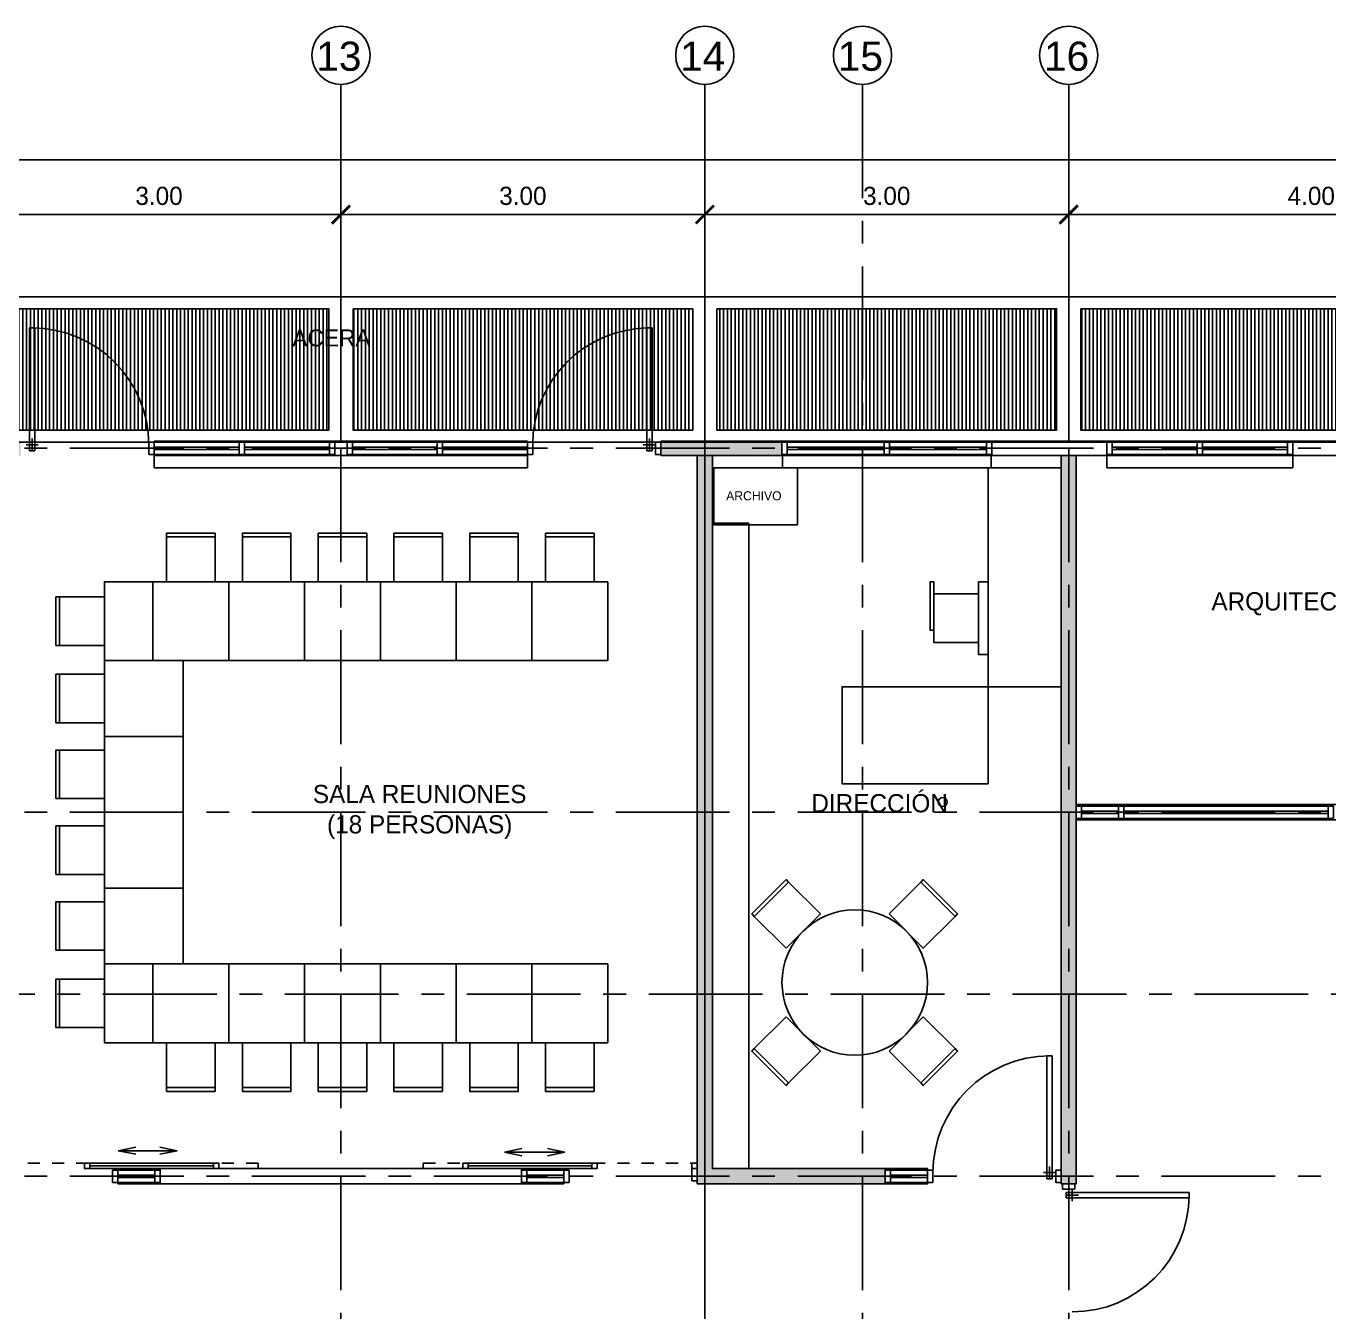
# Model space of a CAD drawing. Header units: millimetres. Extents: x 2 to 234, y 0 to 21.
# Drawn here: x 207.94 to 218.68, y 10.09 to 20.69 of the extents above; entities that cross this region are included whole.
import ezdxf

# ---------------------------------------------------------------- set-up
doc = ezdxf.new("R2010")
doc.units = ezdxf.units.MM
doc.header["$MEASUREMENT"] = 0
doc.header["$PDMODE"] = 3
doc.linetypes.add('CENTER', pattern=[2, 1.25, -0.25, 0.25, -0.25])
doc.linetypes.add('DASHED2', pattern=[0.375, 0.25, -0.125])
for name, color, linetype in [('A-COTAS', 252, 'Continuous'), ('A-EJES', 252, 'CENTER'), ('A-PLANTAS', 252, 'Continuous'), ('A-TEXTO', 252, 'Continuous')]:
    doc.layers.add(name, color=color, linetype=linetype)
doc.styles.add('EJES-ARQ$0$PL-EJES$0$R2', font='arial.ttf', dxfattribs={"height": 0.3})
doc.styles.add('T2-E75', font='GOTHIC.TTF', dxfattribs={"height": 0.15})
doc.dimstyles.new('E75', dxfattribs={"dimtxt": 0.15, "dimasz": 0.15, "dimexe": 0.15, "dimexo": 0.075, "dimgap": 0.075, "dimtad": 1, "dimzin": 0, "dimdsep": 46, "dimtxsty": 'T2-E75', "dimblk": 'ARCHTICK', "dimcen": 0.15, "dimclrd": 252, "dimclre": 252, "dimclrt": 252, "dimadec": 0, "dimazin": 0, "dimtfac": 1, "dimtofl": 0, "dimtmove": 1, "dimatfit": 3, "dimfxl": 1, "dimtolj": 1, "dimtzin": 0, "dimarcsym": 0})

# ---------------------------------------------------------------- blocks, each defined once
blk = doc.blocks.new('A$C12CA0C20')
at = {"layer": 'A-PLANTAS'}
h = blk.add_hatch(dxfattribs=at)
h.set_pattern_fill('ANSI31', color=256, scale=0.01, angle=45)
h.set_pattern_definition([(90, (-3979.054977, -1923.915953), (-0.03175, 0), [])])
h.paths.add_polyline_path([(22.35, 14.4), (22.35, 13.4), (25.15, 13.4), (25.15, 14.4)])
h.paths.add_polyline_path([(25.35, 14.4), (25.35, 13.4), (28.15, 13.4), (28.15, 14.4)])
h.paths.add_polyline_path([(28.35, 14.4), (28.35, 13.4), (31.15, 13.4), (31.15, 14.4)])
h.paths.add_polyline_path([(34.15, 13.4), (34.15, 14.4), (31.35, 14.4), (31.35, 13.4)])
h.paths.add_polyline_path([(37.15, 13.4), (37.15, 14.4), (34.35, 14.4), (34.35, 13.4)])
h.paths.add_polyline_path([(40.15, 13.4), (40.15, 14.4), (37.35, 14.4), (37.35, 13.4)])
h.paths.add_polyline_path([(43.2, 13.4), (43.2, 14.4), (40.35, 14.4), (40.35, 13.4)])
h.paths.add_polyline_path([(44.4, 14.4), (43.4, 14.4), (43.4, 13.4)])
blk.add_lwpolyline([(0, 0), (0, 14.5), (44.5, 14.5), (44.5, 0), (0, 0)], dxfattribs=at)
for points in [[(22.25, 14.5), (25.25, 14.5), (25.25, 13.3), (22.25, 13.3)], [(22.35, 14.4), (25.15, 14.4), (25.15, 13.4), (22.35, 13.4)], [(25.25, 14.5), (28.25, 14.5), (28.25, 13.3), (25.25, 13.3)], [(25.35, 14.4), (28.15, 14.4), (28.15, 13.4), (25.35, 13.4)], [(28.25, 14.5), (31.25, 14.5), (31.25, 13.3), (28.25, 13.3)], [(28.35, 14.4), (31.15, 14.4), (31.15, 13.4), (28.35, 13.4)], [(31.25, 14.5), (34.25, 14.5), (34.25, 13.3), (31.25, 13.3)], [(31.35, 14.4), (34.15, 14.4), (34.15, 13.4), (31.35, 13.4)], [(1.2, 1.2), (1.2, 13.3), (43.3, 13.3), (43.3, 1.2)]]:
    blk.add_lwpolyline(points, close=True, dxfattribs=at)
blk = doc.blocks.new('_ArchTick')
at = {"color": 0, "linetype": 'ByBlock', "const_width": 0.15}
blk.add_lwpolyline([(-0.5, -0.5), (0.5, 0.5)], dxfattribs=at)
blk = doc.blocks.new('*D70')
at = {"layer": 'A-COTAS', "color": 252, "lineweight": -2, "transparency": 16777216}
for p, q in [((207.537, 17.331), (207.537, 19.283)), ((210.537, 17.331), (210.537, 19.283)), ((207.537, 19.133), (210.537, 19.133))]:
    blk.add_line(p, q, dxfattribs=at)
at = {"layer": 'Defpoints', "color": 0, "transparency": 16777216}
for p in [(210.537, 19.133), (207.537, 17.256), (210.537, 17.256)]:
    blk.add_point(p, dxfattribs=at)
at = {"layer": 'A-COTAS', "color": 252, "lineweight": -2, "transparency": 16777216, "xscale": 0.15, "yscale": 0.15, "zscale": 0.15, "rotation": 180}
blk.add_blockref('_ArchTick', (207.537, 19.133), dxfattribs=at)
at = {"layer": 'A-COTAS', "color": 252, "lineweight": -2, "transparency": 16777216, "xscale": 0.15, "yscale": 0.15, "zscale": 0.15}
blk.add_blockref('_ArchTick', (210.537, 19.133), dxfattribs=at)
at = {"layer": 'A-COTAS', "color": 252, "transparency": 16777216, "insert": (209.037, 19.286), "char_height": 0.15, "attachment_point": 5, "style": 'T2-E75'}
blk.add_mtext('\\A1;3.00', dxfattribs=at)
blk = doc.blocks.new('*D74')
at = {"layer": 'A-COTAS', "color": 252, "lineweight": -2, "transparency": 16777216}
for p, q in [((213.537, 17.331), (213.537, 19.283)), ((216.537, 17.331), (216.537, 19.283)), ((213.537, 19.133), (216.537, 19.133))]:
    blk.add_line(p, q, dxfattribs=at)
at = {"layer": 'Defpoints', "color": 0, "transparency": 16777216}
for p in [(216.537, 19.133), (213.537, 17.256), (216.537, 17.256)]:
    blk.add_point(p, dxfattribs=at)
at = {"layer": 'A-COTAS', "color": 252, "lineweight": -2, "transparency": 16777216, "xscale": 0.15, "yscale": 0.15, "zscale": 0.15, "rotation": 180}
blk.add_blockref('_ArchTick', (213.537, 19.133), dxfattribs=at)
at = {"layer": 'A-COTAS', "color": 252, "lineweight": -2, "transparency": 16777216, "xscale": 0.15, "yscale": 0.15, "zscale": 0.15}
blk.add_blockref('_ArchTick', (216.537, 19.133), dxfattribs=at)
at = {"layer": 'A-COTAS', "color": 252, "transparency": 16777216, "insert": (215.037, 19.286), "char_height": 0.15, "attachment_point": 5, "style": 'T2-E75'}
blk.add_mtext('\\A1;3.00', dxfattribs=at)
blk = doc.blocks.new('*D75')
at = {"layer": 'A-COTAS', "color": 252, "lineweight": -2, "transparency": 16777216}
for p, q in [((216.537, 17.331), (216.537, 19.283)), ((220.537, 17.331), (220.537, 19.283)), ((216.537, 19.133), (220.537, 19.133))]:
    blk.add_line(p, q, dxfattribs=at)
at = {"layer": 'Defpoints', "color": 0, "transparency": 16777216}
for p in [(220.537, 19.133), (216.537, 17.256), (220.537, 17.256)]:
    blk.add_point(p, dxfattribs=at)
at = {"layer": 'A-COTAS', "color": 252, "lineweight": -2, "transparency": 16777216, "xscale": 0.15, "yscale": 0.15, "zscale": 0.15, "rotation": 180}
blk.add_blockref('_ArchTick', (216.537, 19.133), dxfattribs=at)
at = {"layer": 'A-COTAS', "color": 252, "lineweight": -2, "transparency": 16777216, "xscale": 0.15, "yscale": 0.15, "zscale": 0.15}
blk.add_blockref('_ArchTick', (220.537, 19.133), dxfattribs=at)
at = {"layer": 'A-COTAS', "color": 252, "transparency": 16777216, "insert": (218.537, 19.286), "char_height": 0.15, "attachment_point": 5, "style": 'T2-E75'}
blk.add_mtext('\\A1;4.00', dxfattribs=at)
blk = doc.blocks.new('*D83')
at = {"layer": 'A-COTAS', "color": 252, "lineweight": -2, "transparency": 16777216}
for p, q in [((210.537, 17.331), (210.537, 19.283)), ((213.537, 17.331), (213.537, 19.283)), ((210.537, 19.133), (213.537, 19.133))]:
    blk.add_line(p, q, dxfattribs=at)
at = {"layer": 'Defpoints', "color": 0, "transparency": 16777216}
for p in [(213.537, 19.133), (210.537, 17.256), (213.537, 17.256)]:
    blk.add_point(p, dxfattribs=at)
at = {"layer": 'A-COTAS', "color": 252, "lineweight": -2, "transparency": 16777216, "xscale": 0.15, "yscale": 0.15, "zscale": 0.15, "rotation": 180}
blk.add_blockref('_ArchTick', (210.537, 19.133), dxfattribs=at)
at = {"layer": 'A-COTAS', "color": 252, "lineweight": -2, "transparency": 16777216, "xscale": 0.15, "yscale": 0.15, "zscale": 0.15}
blk.add_blockref('_ArchTick', (213.537, 19.133), dxfattribs=at)
at = {"layer": 'A-COTAS', "color": 252, "transparency": 16777216, "insert": (212.037, 19.286), "char_height": 0.15, "attachment_point": 5, "style": 'T2-E75'}
blk.add_mtext('\\A1;3.00', dxfattribs=at)
blk = doc.blocks.new('*D87')
at = {"layer": 'A-COTAS', "color": 252, "lineweight": -2, "transparency": 16777216}
for p, q in [((186.537, 19.358), (186.537, 19.734)), ((228.537, 19.358), (228.537, 19.734)), ((186.537, 19.584), (228.537, 19.584))]:
    blk.add_line(p, q, dxfattribs=at)
at = {"layer": 'Defpoints', "color": 0, "transparency": 16777216}
for p in [(228.537, 19.584), (186.537, 19.283), (228.537, 19.283)]:
    blk.add_point(p, dxfattribs=at)
at = {"layer": 'A-COTAS', "color": 252, "lineweight": -2, "transparency": 16777216, "xscale": 0.15, "yscale": 0.15, "zscale": 0.15, "rotation": 180}
blk.add_blockref('_ArchTick', (186.537, 19.584), dxfattribs=at)
at = {"layer": 'A-COTAS', "color": 252, "lineweight": -2, "transparency": 16777216, "xscale": 0.15, "yscale": 0.15, "zscale": 0.15}
blk.add_blockref('_ArchTick', (228.537, 19.584), dxfattribs=at)
at = {"layer": 'A-COTAS', "color": 252, "transparency": 16777216, "insert": (207.537, 19.738), "char_height": 0.15, "attachment_point": 5, "style": 'T2-E75'}
blk.add_mtext('\\A1;42.00', dxfattribs=at)

msp = doc.modelspace()

# ---------------------------------------------------------------- hatches: boundary and pattern name
at = {"layer": 'A-PLANTAS'}
h = msp.add_hatch(color=256, dxfattribs=at)
h.dxf.hatch_style = 1
h.paths.add_polyline_path([(214.171, 17.266), (213.174, 17.266), (213.174, 17.146), (214.171, 17.146)])
h.paths.add_polyline_path([(204.597, 17.146), (205.177, 17.146), (205.177, 17.266), (203.897, 17.266), (203.897, 17.146), (204.477, 17.146), (204.477, 11.146), (204.597, 11.146), (205.279, 11.146), (205.279, 11.266), (204.597, 11.266)])
h.paths.add_polyline_path([(202.177, 17.266), (200.897, 17.266), (200.897, 17.146), (202.177, 17.146)])
h.paths.add_polyline_path([(199.177, 17.266), (197.897, 17.266), (197.897, 17.146), (199.177, 17.146)])
h.paths.add_polyline_path([(207.597, 14.29), (207.477, 14.29), (207.477, 11.266), (206.379, 11.266), (206.379, 11.146), (207.597, 11.146)])
h.paths.add_polyline_path([(207.477, 15.39), (207.597, 15.39), (207.597, 17.146), (207.897, 17.146), (207.897, 17.266), (206.897, 17.266), (206.897, 17.146), (207.477, 17.146)])
h = msp.add_hatch(color=256, dxfattribs=at)
h.dxf.hatch_style = 1
h.paths.add_polyline_path([(216.474, 17.146), (216.599, 17.146), (216.599, 11.144), (216.474, 11.144)])
h.paths.add_polyline_path([(213.474, 17.146), (213.599, 17.146), (213.599, 11.269), (215.025, 11.269), (215.025, 11.144), (213.474, 11.144)])

# ---------------------------------------------------------------- linework, layer by layer
at = {"layer": 'A-COTAS', "color": 2}
msp.add_circle((215.499, 14.29), 0.0373, dxfattribs=at)
at = {"layer": 'A-EJES', "ltscale": 0.75}
for p, q in [((210.537, 20.206), (210.537, 2.206)), ((214.837, 20.206), (214.837, 2.206)), ((216.537, 20.206), (216.537, 2.206)), ((182.803, 17.206), (233.519, 17.206)), ((182.803, 14.206), (233.519, 14.206)), ((190.575, 12.706), (233.519, 12.706)), ((182.803, 11.206), (233.519, 11.206))]:
    msp.add_line(p, q, dxfattribs=at)
at = {"layer": 'A-EJES', "linetype": 'Continuous', "ltscale": 0.75}
for centre in [(210.537, 20.446), (213.537, 20.446), (214.837, 20.446), (216.537, 20.446)]:
    msp.add_circle(centre, 0.24, dxfattribs=at)
at = {"layer": 'A-PLANTAS'}
for p, q in [((213.537, 20.206), (213.537, 2.206)), ((215.015, 17.216), (214.215, 17.216)), ((215.015, 17.196), (214.215, 17.196)), ((215.859, 17.216), (215.059, 17.216)), ((215.859, 17.196), (215.059, 17.196)), ((217.596, 17.216), (216.896, 17.216)), ((217.596, 17.196), (216.896, 17.196)), ((218.34, 17.216), (217.64, 17.216)), ((218.34, 17.196), (217.64, 17.196)), ((208.466, 11.291), (209.485, 11.291)), ((212.605, 11.291), (211.586, 11.291))]:
    msp.add_line(p, q, dxfattribs=at)
at = {"layer": 'A-PLANTAS', "linetype": 'Continuous'}
for p, q in [((207.941, 17.236), (208.041, 17.236)), ((207.991, 17.286), (207.991, 17.186)), ((213.13, 17.236), (213.03, 17.236)), ((213.08, 17.286), (213.08, 17.186)), ((208.701, 11.417), (208.845, 11.446)), ((208.701, 11.417), (209.186, 11.417)), ((208.701, 11.417), (208.845, 11.387)), ((209.186, 11.417), (209.043, 11.446)), ((209.186, 11.417), (209.043, 11.387)), ((211.885, 11.404), (212.028, 11.434)), ((211.885, 11.404), (212.028, 11.375)), ((212.37, 11.404), (211.885, 11.404)), ((212.382, 11.404), (212.239, 11.434)), ((212.382, 11.404), (212.239, 11.375)), ((216.38, 11.286), (216.38, 11.186)), ((216.43, 11.236), (216.33, 11.236)), ((216.567, 11.1), (216.567, 11)), ((216.617, 11.05), (216.517, 11.05))]:
    msp.add_line(p, q, dxfattribs=at)
for points in [[(207.969, 18.198), (207.969, 17.186), (208.013, 17.186), (208.013, 18.198)], [(213.102, 18.198), (213.102, 17.186), (213.058, 17.186), (213.058, 18.198)], [(216.643, 14.156), (216.599, 14.156), (216.599, 14.256), (216.643, 14.256)], [(216.992, 14.156), (216.948, 14.156), (216.948, 14.256), (216.992, 14.256)], [(218.72, 14.156), (218.676, 14.156), (218.676, 14.256), (218.72, 14.256)], [(216.402, 12.198), (216.402, 11.186), (216.358, 11.186), (216.358, 12.198)], [(208.466, 11.269), (208.422, 11.269), (208.422, 11.313), (208.466, 11.313)], [(209.529, 11.269), (209.485, 11.269), (209.485, 11.313), (209.529, 11.313)], [(211.542, 11.269), (211.586, 11.269), (211.586, 11.313), (211.542, 11.313)], [(212.605, 11.269), (212.649, 11.269), (212.649, 11.313), (212.605, 11.313)], [(217.529, 11.072), (216.517, 11.072), (216.517, 11.028), (217.529, 11.028)]]:
    msp.add_lwpolyline(points, close=True, dxfattribs=at)
at = {"layer": 'A-PLANTAS'}
for points in [[(208.953, 17.156), (208.997, 17.156), (208.997, 17.256), (208.953, 17.256)], [(209.742, 17.156), (209.698, 17.156), (209.698, 17.256), (209.742, 17.256)], [(210.443, 17.156), (210.487, 17.156), (210.487, 17.256), (210.443, 17.256)], [(210.631, 17.156), (210.587, 17.156), (210.587, 17.256), (210.631, 17.256)], [(211.374, 17.156), (211.33, 17.156), (211.33, 17.256), (211.374, 17.256)], [(212.118, 17.156), (212.074, 17.156), (212.074, 17.256), (212.118, 17.256)], [(213.174, 17.156), (213.13, 17.156), (213.13, 17.256), (213.174, 17.256)], [(214.171, 17.156), (214.171, 17.256), (215.015, 17.256), (215.015, 17.156)], [(214.215, 17.156), (214.171, 17.156), (214.171, 17.256), (214.215, 17.256)], [(215.015, 17.156), (215.059, 17.156), (215.059, 17.256), (215.015, 17.256)], [(215.903, 17.156), (215.903, 17.256), (215.059, 17.256), (215.059, 17.156)], [(215.859, 17.156), (215.903, 17.156), (215.903, 17.256), (215.859, 17.256)], [(216.896, 17.156), (216.852, 17.156), (216.852, 17.256), (216.896, 17.256)], [(216.896, 17.156), (216.896, 17.256), (217.596, 17.256), (217.596, 17.156)], [(217.596, 17.156), (217.64, 17.156), (217.64, 17.256), (217.596, 17.256)], [(218.34, 17.156), (218.34, 17.256), (217.64, 17.256), (217.64, 17.156)], [(218.34, 17.156), (218.384, 17.156), (218.384, 17.256), (218.34, 17.256)], [(214.3, 17.046), (213.61, 17.046), (213.61, 16.576), (214.3, 16.576)], [(215.874, 17.046), (215.874, 15.241), (216.474, 15.241), (216.474, 17.046)], [(213.899, 11.269), (213.899, 16.589), (213.599, 16.589), (213.599, 11.269)], [(209.099, 16.476), (209.499, 16.476), (209.499, 16.506), (209.099, 16.506)], [(209.099, 16.106), (209.499, 16.106), (209.499, 16.476), (209.099, 16.476)], [(210.124, 16.476), (209.724, 16.476), (209.724, 16.506), (210.124, 16.506)], [(210.124, 16.106), (209.724, 16.106), (209.724, 16.476), (210.124, 16.476)], [(210.749, 16.476), (210.349, 16.476), (210.349, 16.506), (210.749, 16.506)], [(210.749, 16.106), (210.349, 16.106), (210.349, 16.476), (210.749, 16.476)], [(211.374, 16.476), (210.974, 16.476), (210.974, 16.506), (211.374, 16.506)], [(211.374, 16.106), (210.974, 16.106), (210.974, 16.476), (211.374, 16.476)], [(211.999, 16.476), (211.599, 16.476), (211.599, 16.506), (211.999, 16.506)], [(211.999, 16.106), (211.599, 16.106), (211.599, 16.476), (211.999, 16.476)], [(212.624, 16.476), (212.224, 16.476), (212.224, 16.506), (212.624, 16.506)], [(212.624, 16.106), (212.224, 16.106), (212.224, 16.476), (212.624, 16.476)], [(208.987, 16.106), (208.987, 15.456), (208.587, 15.456), (208.587, 16.106)], [(208.987, 16.106), (209.612, 16.106), (209.612, 15.456), (208.987, 15.456)], [(210.237, 16.106), (209.612, 16.106), (209.612, 15.456), (210.237, 15.456)], [(210.862, 16.106), (210.237, 16.106), (210.237, 15.456), (210.862, 15.456)], [(211.487, 16.106), (210.862, 16.106), (210.862, 15.456), (211.487, 15.456)], [(212.112, 16.106), (211.487, 16.106), (211.487, 15.456), (212.112, 15.456)], [(212.737, 16.106), (212.112, 16.106), (212.112, 15.456), (212.737, 15.456)], [(215.424, 16.106), (215.424, 15.706), (215.394, 15.706), (215.394, 16.106)], [(215.794, 16.006), (215.794, 15.606), (215.424, 15.606), (215.424, 16.006)], [(215.794, 16.106), (215.794, 15.506), (215.874, 15.506), (215.874, 16.106)], [(208.217, 15.981), (208.217, 15.581), (208.187, 15.581), (208.187, 15.981)], [(208.587, 15.981), (208.587, 15.581), (208.217, 15.581), (208.217, 15.981)], [(208.587, 15.456), (208.587, 14.831), (209.237, 14.831), (209.237, 15.456)], [(208.217, 15.344), (208.217, 14.944), (208.187, 14.944), (208.187, 15.344)], [(208.587, 15.344), (208.587, 14.944), (208.217, 14.944), (208.217, 15.344)], [(215.874, 14.441), (214.669, 14.441), (214.669, 15.241), (215.874, 15.241)], [(208.587, 14.206), (208.587, 14.831), (209.237, 14.831), (209.237, 14.206)], [(208.217, 14.319), (208.217, 14.719), (208.187, 14.719), (208.187, 14.319)], [(208.587, 14.319), (208.587, 14.719), (208.217, 14.719), (208.217, 14.319)], [(208.587, 13.581), (208.587, 14.206), (209.237, 14.206), (209.237, 13.581)], [(216.599, 14.269), (219.374, 14.269), (219.374, 14.144), (216.599, 14.144)], [(208.217, 13.694), (208.217, 14.094), (208.187, 14.094), (208.187, 13.694)], [(208.587, 13.694), (208.587, 14.094), (208.217, 14.094), (208.217, 13.694)], [(213.945, 13.347), (214.228, 13.63), (214.207, 13.651), (213.924, 13.369)], [(215.317, 13.63), (215.6, 13.347), (215.621, 13.369), (215.338, 13.651)], [(208.587, 13.581), (208.587, 12.956), (209.237, 12.956), (209.237, 13.581)], [(214.207, 13.086), (214.49, 13.369), (214.228, 13.63), (213.945, 13.347)], [(215.056, 13.369), (215.338, 13.086), (215.6, 13.347), (215.317, 13.63)], [(208.217, 13.469), (208.217, 13.069), (208.187, 13.069), (208.187, 13.469)], [(208.587, 13.469), (208.587, 13.069), (208.217, 13.069), (208.217, 13.469)], [(208.987, 12.306), (208.987, 12.956), (208.587, 12.956), (208.587, 12.306)], [(208.987, 12.306), (209.612, 12.306), (209.612, 12.956), (208.987, 12.956)], [(210.237, 12.306), (209.612, 12.306), (209.612, 12.956), (210.237, 12.956)], [(210.862, 12.306), (210.237, 12.306), (210.237, 12.956), (210.862, 12.956)], [(211.487, 12.306), (210.862, 12.306), (210.862, 12.956), (211.487, 12.956)], [(212.112, 12.306), (211.487, 12.306), (211.487, 12.956), (212.112, 12.956)], [(212.737, 12.306), (212.112, 12.306), (212.112, 12.956), (212.737, 12.956)], [(208.217, 12.431), (208.217, 12.831), (208.187, 12.831), (208.187, 12.431)], [(208.587, 12.431), (208.587, 12.831), (208.217, 12.831), (208.217, 12.431)], [(214.207, 12.52), (214.49, 12.237), (214.228, 11.976), (213.945, 12.258)], [(215.056, 12.237), (215.338, 12.52), (215.6, 12.258), (215.317, 11.976)], [(209.099, 12.306), (209.499, 12.306), (209.499, 11.937), (209.099, 11.937)], [(210.124, 12.306), (209.724, 12.306), (209.724, 11.937), (210.124, 11.937)], [(210.749, 12.306), (210.349, 12.306), (210.349, 11.937), (210.749, 11.937)], [(211.374, 12.306), (210.974, 12.306), (210.974, 11.937), (211.374, 11.937)], [(211.999, 12.306), (211.599, 12.306), (211.599, 11.937), (211.999, 11.937)], [(212.624, 12.306), (212.224, 12.306), (212.224, 11.937), (212.624, 11.937)], [(213.945, 12.258), (214.228, 11.976), (214.207, 11.954), (213.924, 12.237)], [(215.317, 11.976), (215.6, 12.258), (215.621, 12.237), (215.338, 11.954)], [(209.099, 11.937), (209.499, 11.937), (209.499, 11.906), (209.099, 11.906)], [(210.124, 11.937), (209.724, 11.937), (209.724, 11.906), (210.124, 11.906)], [(210.749, 11.937), (210.349, 11.937), (210.349, 11.906), (210.749, 11.906)], [(211.374, 11.937), (210.974, 11.937), (210.974, 11.906), (211.374, 11.906)], [(211.999, 11.937), (211.599, 11.937), (211.599, 11.906), (211.999, 11.906)], [(212.624, 11.937), (212.224, 11.937), (212.224, 11.906), (212.624, 11.906)], [(208.466, 11.269), (209.485, 11.269), (209.485, 11.313), (208.466, 11.313)], [(212.605, 11.269), (211.586, 11.269), (211.586, 11.313), (212.605, 11.313)], [(213.474, 11.313), (213.474, 11.269), (213.43, 11.269), (213.43, 11.313)], [(208.653, 11.156), (208.697, 11.156), (208.697, 11.256), (208.653, 11.256)], [(208.697, 11.144), (212.374, 11.144), (212.374, 11.269), (208.697, 11.269)], [(209.002, 11.156), (209.046, 11.156), (209.046, 11.256), (209.002, 11.256)], [(212.069, 11.156), (212.025, 11.156), (212.025, 11.256), (212.069, 11.256)], [(212.418, 11.156), (212.374, 11.156), (212.374, 11.256), (212.418, 11.256)], [(213.474, 11.169), (213.43, 11.169), (213.43, 11.269), (213.474, 11.269)], [(215.025, 11.156), (215.069, 11.156), (215.069, 11.256), (215.025, 11.256)], [(215.418, 11.156), (215.374, 11.156), (215.374, 11.256), (215.418, 11.256)], [(215.374, 11.156), (215.418, 11.156), (215.418, 11.256), (215.374, 11.256)], [(216.474, 11.156), (216.43, 11.156), (216.43, 11.256), (216.474, 11.256)], [(216.487, 11.144), (216.487, 11.1), (216.587, 11.1), (216.587, 11.144)]]:
    msp.add_lwpolyline(points, close=True, dxfattribs=at)
for points in [[(208.997, 17.266), (212.074, 17.266)], [(208.997, 17.146), (208.997, 17.266)], [(208.997, 17.256), (210.443, 17.256)], [(208.997, 17.216), (209.698, 17.216)], [(208.997, 17.196), (209.698, 17.196)], [(209.742, 17.216), (210.443, 17.216)], [(209.742, 17.196), (210.443, 17.196)], [(210.487, 17.146), (210.487, 17.266)], [(210.587, 17.146), (210.587, 17.266)], [(212.074, 17.256), (210.631, 17.256)], [(211.33, 17.216), (210.631, 17.216)], [(211.33, 17.196), (210.631, 17.196)], [(212.074, 17.216), (211.374, 17.216)], [(212.074, 17.196), (211.374, 17.196)], [(212.074, 17.151), (212.074, 17.266)], [(213.174, 17.266), (228.597, 17.266), (228.597, 14.144)], [(213.174, 17.146), (213.174, 17.266)], [(213.174, 17.146), (213.174, 17.266)], [(214.171, 17.146), (214.171, 17.266)], [(215.903, 17.146), (215.903, 17.266)], [(216.852, 17.146), (216.852, 17.266)], [(218.384, 17.146), (218.384, 17.266)], [(208.997, 17.156), (210.443, 17.156)], [(208.997, 17.146), (212.074, 17.146)], [(208.997, 17.146), (208.997, 17.046), (210.717, 17.046)], [(210.354, 17.046), (212.074, 17.046), (212.074, 17.146)], [(212.074, 17.156), (210.631, 17.156)], [(213.174, 17.146), (228.477, 17.146), (228.477, 14.144)], [(213.474, 17.146), (213.474, 11.144), (213.599, 11.144)], [(213.599, 11.269), (213.599, 17.146)], [(214.177, 17.146), (214.177, 17.046), (215.897, 17.046), (215.897, 17.146)], [(216.599, 17.146), (216.599, 11.144), (216.474, 11.144), (216.474, 17.146)], [(216.852, 17.146), (216.852, 17.046), (218.384, 17.046), (218.384, 17.146)], [(216.643, 14.256), (216.948, 14.256)], [(216.643, 14.216), (216.948, 14.216)], [(216.643, 14.196), (216.948, 14.196)], [(216.992, 14.256), (218.676, 14.256)], [(216.992, 14.216), (218.676, 14.216)], [(216.992, 14.196), (218.676, 14.196)], [(216.643, 14.156), (216.948, 14.156)], [(216.992, 14.156), (218.676, 14.156)], [(209.002, 11.256), (208.697, 11.256)], [(209.002, 11.216), (208.697, 11.216)], [(209.002, 11.196), (208.697, 11.196)], [(209.046, 11.144), (209.046, 11.269)], [(212.025, 11.144), (212.025, 11.269)], [(212.069, 11.256), (212.374, 11.256)], [(212.069, 11.216), (212.374, 11.216)], [(212.069, 11.196), (212.374, 11.196)], [(213.599, 11.144), (215.374, 11.144), (215.374, 11.269), (213.599, 11.269)], [(215.025, 11.144), (215.025, 11.269)], [(215.374, 11.256), (215.069, 11.256)], [(215.374, 11.216), (215.069, 11.216)], [(215.374, 11.196), (215.069, 11.196)], [(209.002, 11.156), (208.697, 11.156)], [(212.069, 11.156), (212.374, 11.156)], [(215.374, 11.156), (215.069, 11.156)]]:
    msp.add_lwpolyline(points, dxfattribs=at)
at = {"layer": 'A-PLANTAS', "linetype": 'DASHED2', "ltscale": 0.3}
for points in [[(209.855, 11.269), (209.855, 11.313), (207.641, 11.313)], [(211.216, 11.269), (211.216, 11.313), (213.43, 11.313)]]:
    msp.add_lwpolyline(points, dxfattribs=at)
at = {"layer": 'A-PLANTAS'}
msp.add_circle((214.773, 12.803), 0.6, dxfattribs=at)
at = {"layer": 'A-PLANTAS', "linetype": 'Continuous'}
for centre, start, end in [((207.991, 17.236), 0, 90), ((213.08, 17.236), 90, 180), ((216.38, 11.236), 90, 180), ((216.567, 11.05), 270, 0)]:
    msp.add_arc(centre, 0.962, start, end, dxfattribs=at)

# ---------------------------------------------------------------- block references
at = {"layer": 'A-PLANTAS'}
msp.add_blockref('A$C12CA0C20', (185.287, 3.956), dxfattribs=at)

# ---------------------------------------------------------------- texts
at = {"layer": 'A-EJES', "linetype": 'Continuous', "ltscale": 0.75, "style": 'EJES-ARQ$0$PL-EJES$0$R2'}
for s, p in [('13', (210.333, 20.318)), ('14', (213.333, 20.318)), ('15', (214.633, 20.318)), ('16', (216.333, 20.318))]:
    msp.add_text(s, height=0.24, dxfattribs=at).set_placement(p)
at = {"layer": 'A-PLANTAS', "insert": (213.713, 16.776), "char_height": 0.075, "attachment_point": 7, "style": 'T2-E75'}
msp.add_mtext_dynamic_manual_height_columns('ARCHIVO', width=1.41676, gutter_width=0.75, heights=[0], dxfattribs=at)
at = {"layer": 'A-TEXTO', "attachment_point": 2, "style": 'T2-E75'}
for s, width, insert, char_height in [('ACERA', 4.1391, (210.458, 18.186), 0.14), ('ARQUITECTO', 4.1391, (218.371, 16.02), 0.15), ('SALA REUNIONES\\P(18 PERSONAS)', 3.26539, (211.186, 14.432), 0.15), ('DIRECCIÓN', 1.98378, (214.978, 14.356), 0.15)]:
    msp.add_mtext_dynamic_manual_height_columns(s, width=width, gutter_width=0.75, heights=[0], dxfattribs=dict(at, insert=insert, char_height=char_height))

# ---------------------------------------------------------------- dimensions: what is measured, and where the dimension line sits
at = {"layer": 'A-COTAS'}
dim = msp.add_linear_dim(base=(228.537, 19.584), p1=(186.537, 19.283), p2=(228.537, 19.283), dimstyle='E75', dxfattribs=at)
dim.commit()
dim.dimension.update_dxf_attribs({"geometry": '*D87', "text_midpoint": (207.537, 19.738)})
for base, p1, p2, picture, middle in [((210.537, 19.133), (207.537, 17.256), (210.537, 17.256), '*D70', (209.037, 19.286)), ((213.537, 19.133), (210.537, 17.256), (213.537, 17.256), '*D83', (212.037, 19.286)), ((216.537, 19.133), (213.537, 17.256), (216.537, 17.256), '*D74', (215.037, 19.286)), ((220.537, 19.133), (216.537, 17.256), (220.537, 17.256), '*D75', (218.537, 19.286))]:
    dim = msp.add_linear_dim(base=base, p1=p1, p2=p2, dimstyle='E75', override={"dimtmove": 1}, dxfattribs=at)
    dim.commit()
    dim.dimension.update_dxf_attribs({"geometry": picture, "text_midpoint": middle})

doc.saveas('drawing.dxf')
